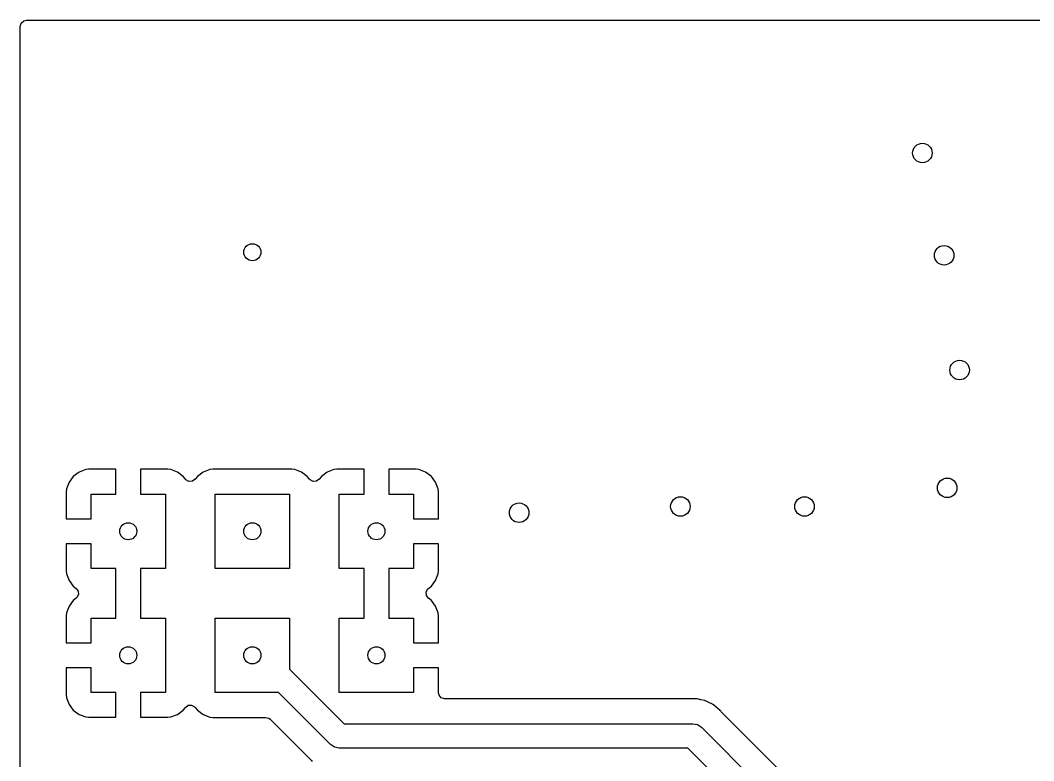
# Model space of a CAD drawing. Extents: x 1.61 to 4.79, y -2.79 to -1.21.
# Drawn here: x 1.613 to 2.43, y -1.81 to -1.213 of the extents above; entities that cross this region are included whole.
import ezdxf

# ---------------------------------------------------------------- set-up
doc = ezdxf.new("R2010")
doc.units = 0
doc.header["$MEASUREMENT"] = 0
doc.layers.add('BLACK', color=7, linetype='CONTINUOUS')

msp = doc.modelspace()

# ---------------------------------------------------------------- linework, layer by layer
at = {"layer": 'BLACK', "linetype": 'CONTINUOUS'}
for p, q in [((1.61297, -1.21793), (1.61376, -1.21525)), ((1.61376, -1.21525), (1.61587, -1.21342)), ((1.61587, -1.21342), (1.61793, -1.21297)), ((1.61793, -1.21297), (4.78207, -1.21297)), ((1.61297, -2.40692), (1.61297, -1.21793)), ((1.6657, -1.57526), (1.66032, -1.57727)), ((1.66809, -1.575), (1.6657, -1.57526)), ((1.69, -1.575), (1.66809, -1.575)), ((1.69, -1.595), (1.69, -1.575)), ((1.73191, -1.575), (1.71, -1.575)), ((1.71, -1.575), (1.71, -1.595)), ((1.73429, -1.57526), (1.73191, -1.575)), ((1.73968, -1.57727), (1.73429, -1.57526)), ((1.7657, -1.57524), (1.76031, -1.57725)), ((1.76808, -1.57498), (1.7657, -1.57524)), ((1.7657, -1.57524), (1.7657, -1.57524)), ((1.76809, -1.57498), (1.76808, -1.57498)), ((1.83191, -1.57498), (1.76809, -1.57498)), ((1.83192, -1.57498), (1.83191, -1.57498)), ((1.8343, -1.57524), (1.83192, -1.57498)), ((1.83969, -1.57725), (1.8343, -1.57524)), ((1.8343, -1.57524), (1.8343, -1.57524)), ((1.8657, -1.57526), (1.86032, -1.57727)), ((1.86809, -1.575), (1.8657, -1.57526)), ((1.89, -1.575), (1.86809, -1.575)), ((1.89, -1.595), (1.89, -1.575)), ((1.93191, -1.575), (1.91, -1.575)), ((1.91, -1.575), (1.91, -1.595)), ((1.93429, -1.57526), (1.93191, -1.575)), ((1.93968, -1.57727), (1.93429, -1.57526)), ((1.65571, -1.58071), (1.65227, -1.58532)), ((1.66032, -1.57727), (1.65571, -1.58071)), ((1.66032, -1.57727), (1.66032, -1.57727)), ((1.74429, -1.58071), (1.73968, -1.57727)), ((1.74602, -1.58302), (1.74429, -1.58071)), ((1.74648, -1.58356), (1.74602, -1.58302)), ((1.74893, -1.5849), (1.74648, -1.58356)), ((1.75396, -1.58302), (1.75172, -1.5847)), ((1.7557, -1.5807), (1.75396, -1.58302)), ((1.76031, -1.57725), (1.7557, -1.5807)), ((1.76031, -1.57725), (1.76031, -1.57725)), ((1.8443, -1.5807), (1.83969, -1.57725)), ((1.83969, -1.57725), (1.83969, -1.57725)), ((1.84431, -1.58071), (1.8443, -1.5807)), ((1.8443, -1.5807), (1.8443, -1.5807)), ((1.8443, -1.5807), (1.8443, -1.5807)), ((1.84604, -1.58302), (1.84431, -1.58071)), ((1.8465, -1.58356), (1.84604, -1.58302)), ((1.84896, -1.5849), (1.8465, -1.58356)), ((1.85398, -1.58302), (1.85175, -1.5847)), ((1.85571, -1.58071), (1.85398, -1.58302)), ((1.86032, -1.57727), (1.85571, -1.58071)), ((1.86032, -1.57727), (1.86032, -1.57727)), ((1.94429, -1.58071), (1.93968, -1.57727)), ((1.94773, -1.58532), (1.94429, -1.58071)), ((1.65026, -1.5907), (1.65, -1.59309)), ((1.65227, -1.58532), (1.65026, -1.5907)), ((1.65227, -1.58532), (1.65227, -1.58532)), ((1.75172, -1.5847), (1.74893, -1.5849)), ((1.85175, -1.5847), (1.84896, -1.5849)), ((1.94974, -1.5907), (1.94773, -1.58532)), ((1.94773, -1.58532), (1.94773, -1.58532)), ((1.95, -1.59309), (1.94974, -1.5907)), ((1.65, -1.59309), (1.65, -1.615)), ((1.67, -1.615), (1.67, -1.595)), ((1.67, -1.595), (1.69, -1.595)), ((1.71, -1.595), (1.73, -1.595)), ((1.73, -1.595), (1.73, -1.655)), ((1.77, -1.655), (1.77, -1.595)), ((1.77, -1.595), (1.83, -1.595)), ((1.83, -1.595), (1.83, -1.655)), ((1.87, -1.655), (1.87, -1.595)), ((1.87, -1.595), (1.89, -1.595)), ((1.91, -1.595), (1.93, -1.595)), ((1.93, -1.595), (1.93, -1.615)), ((1.95, -1.615), (1.95, -1.59309)), ((1.95, -1.59309), (1.95, -1.59309)), ((1.65, -1.615), (1.67, -1.615)), ((1.93, -1.615), (1.95, -1.615)), ((1.65, -1.635), (1.65, -1.65691)), ((1.67, -1.635), (1.65, -1.635)), ((1.67, -1.655), (1.67, -1.635)), ((1.95, -1.635), (1.93, -1.635)), ((1.93, -1.635), (1.93, -1.655)), ((1.95, -1.65691), (1.95, -1.635)), ((1.65, -1.65691), (1.65026, -1.65929)), ((1.69, -1.655), (1.67, -1.655)), ((1.69, -1.695), (1.69, -1.655)), ((1.73, -1.655), (1.71, -1.655)), ((1.71, -1.655), (1.71, -1.695)), ((1.83, -1.655), (1.77, -1.655)), ((1.89, -1.655), (1.87, -1.655)), ((1.89, -1.695), (1.89, -1.655)), ((1.93, -1.655), (1.91, -1.655)), ((1.91, -1.655), (1.91, -1.695)), ((1.94974, -1.65929), (1.95, -1.65691)), ((1.95, -1.65691), (1.95, -1.65691)), ((1.65026, -1.65929), (1.65227, -1.66468)), ((1.65227, -1.66468), (1.65227, -1.66468)), ((1.65227, -1.66468), (1.65571, -1.66929)), ((1.94429, -1.66929), (1.94773, -1.66468)), ((1.94773, -1.66468), (1.94974, -1.65929)), ((1.94773, -1.66468), (1.94773, -1.66468)), ((1.65571, -1.66929), (1.65804, -1.67103)), ((1.65804, -1.67103), (1.65971, -1.67327)), ((1.65971, -1.67327), (1.65991, -1.67605)), ((1.94009, -1.67395), (1.94143, -1.67149)), ((1.94029, -1.67673), (1.94009, -1.67395)), ((1.94143, -1.67149), (1.94196, -1.67103)), ((1.94196, -1.67103), (1.94429, -1.66929)), ((1.65571, -1.68071), (1.65227, -1.68532)), ((1.65804, -1.67897), (1.65571, -1.68071)), ((1.65857, -1.67851), (1.65804, -1.67897)), ((1.65991, -1.67605), (1.65857, -1.67851)), ((1.94196, -1.67897), (1.94029, -1.67673)), ((1.94429, -1.68071), (1.94196, -1.67897)), ((1.94773, -1.68532), (1.94429, -1.68071)), ((1.65227, -1.68532), (1.65026, -1.6907)), ((1.65227, -1.68532), (1.65227, -1.68532)), ((1.94974, -1.6907), (1.94773, -1.68532)), ((1.94773, -1.68532), (1.94773, -1.68532)), ((1.65026, -1.6907), (1.65, -1.69309)), ((1.65, -1.69309), (1.65, -1.715)), ((1.67, -1.715), (1.67, -1.695)), ((1.67, -1.695), (1.69, -1.695)), ((1.71, -1.695), (1.73, -1.695)), ((1.73, -1.695), (1.73, -1.755)), ((1.77, -1.755), (1.77, -1.695)), ((1.77, -1.695), (1.83, -1.695)), ((1.83, -1.695), (1.83, -1.73608)), ((1.87, -1.755), (1.87, -1.695)), ((1.87, -1.695), (1.89, -1.695)), ((1.91, -1.695), (1.93, -1.695)), ((1.93, -1.695), (1.93, -1.715)), ((1.95, -1.69309), (1.94974, -1.6907)), ((1.95, -1.715), (1.95, -1.69309)), ((1.95, -1.69309), (1.95, -1.69309)), ((1.65, -1.715), (1.67, -1.715)), ((1.93, -1.715), (1.95, -1.715)), ((1.65, -1.735), (1.65, -1.75691)), ((1.67, -1.735), (1.65, -1.735)), ((1.67, -1.755), (1.67, -1.735)), ((1.83, -1.73608), (1.87408, -1.78016)), ((1.95, -1.735), (1.93, -1.735)), ((1.93, -1.735), (1.93, -1.755)), ((1.95, -1.75518), (1.95, -1.735)), ((1.69, -1.755), (1.67, -1.755)), ((1.69, -1.775), (1.69, -1.755)), ((1.73, -1.755), (1.71, -1.755)), ((1.71, -1.755), (1.71, -1.775)), ((1.82108, -1.755), (1.77, -1.755)), ((1.86304, -1.79696), (1.82108, -1.755)), ((1.93, -1.755), (1.87, -1.755)), ((1.95045, -1.75724), (1.95, -1.75518)), ((1.65, -1.75691), (1.65026, -1.7593)), ((1.65026, -1.7593), (1.65227, -1.76468)), ((1.95228, -1.75935), (1.95045, -1.75724)), ((1.95496, -1.76014), (1.95228, -1.75935)), ((2.15456, -1.76014), (1.95496, -1.76014)), ((2.15762, -1.76005), (2.15456, -1.76014)), ((2.15791, -1.76007), (2.15762, -1.76005)), ((2.15762, -1.76005), (2.15762, -1.76005)), ((2.1582, -1.7601), (2.15791, -1.76007)), ((2.15791, -1.76007), (2.15791, -1.76007)), ((2.15849, -1.76014), (2.1582, -1.7601)), ((2.1582, -1.7601), (2.1582, -1.7601)), ((2.16146, -1.76084), (2.15849, -1.76014)), ((2.16446, -1.76146), (2.16146, -1.76084)), ((2.16473, -1.76155), (2.16446, -1.76146)), ((2.16501, -1.76165), (2.16473, -1.76155)), ((2.16473, -1.76155), (2.16473, -1.76155)), ((2.16528, -1.76175), (2.16501, -1.76165)), ((2.16501, -1.76165), (2.16501, -1.76165)), ((2.16801, -1.76312), (2.16528, -1.76175)), ((2.16528, -1.76175), (2.16528, -1.76175)), ((2.16528, -1.76175), (2.16528, -1.76175)), ((2.17078, -1.76441), (2.16801, -1.76312)), ((1.65227, -1.76468), (1.65227, -1.76468)), ((1.65227, -1.76468), (1.65571, -1.76929)), ((1.65571, -1.76929), (1.66032, -1.77273)), ((1.73968, -1.77273), (1.74429, -1.76929)), ((1.74429, -1.76929), (1.74602, -1.76698)), ((1.74602, -1.76698), (1.74825, -1.7653)), ((1.74825, -1.7653), (1.75104, -1.7651)), ((1.75104, -1.7651), (1.7535, -1.76644)), ((1.7535, -1.76644), (1.75396, -1.76698)), ((1.75396, -1.76698), (1.7557, -1.7693)), ((1.7557, -1.7693), (1.76031, -1.77275)), ((2.17103, -1.76456), (2.17078, -1.76441)), ((2.17128, -1.76472), (2.17103, -1.76456)), ((2.17103, -1.76456), (2.17103, -1.76456)), ((2.17152, -1.76488), (2.17128, -1.76472)), ((2.17128, -1.76472), (2.17128, -1.76472)), ((2.17386, -1.76684), (2.17152, -1.76488)), ((2.17152, -1.76488), (2.17152, -1.76488)), ((2.17152, -1.76488), (2.17152, -1.76488)), ((2.17403, -1.76698), (2.17386, -1.76684)), ((2.17489, -1.76765), (2.17403, -1.76698)), ((2.17512, -1.76789), (2.17489, -1.76765)), ((2.17528, -1.76803), (2.17512, -1.76789)), ((2.17679, -1.7693), (2.17528, -1.76803)), ((2.17687, -1.76937), (2.17679, -1.7693)), ((2.17744, -1.77013), (2.17687, -1.76937)), ((2.17791, -1.77068), (2.17744, -1.77013)), ((2.24081, -1.83358), (2.17791, -1.77068)), ((1.66032, -1.77273), (1.6657, -1.77474)), ((1.6657, -1.77474), (1.66809, -1.775)), ((1.66809, -1.775), (1.66809, -1.775)), ((1.66809, -1.775), (1.69, -1.775)), ((1.71, -1.775), (1.73191, -1.775)), ((1.73191, -1.775), (1.73429, -1.77474)), ((1.73191, -1.775), (1.73191, -1.775)), ((1.73429, -1.77474), (1.73968, -1.77273)), ((1.73968, -1.77273), (1.73968, -1.77273)), ((1.76031, -1.77275), (1.76031, -1.77275)), ((1.76031, -1.77275), (1.76031, -1.77275)), ((1.76031, -1.77275), (1.76263, -1.77362)), ((1.76263, -1.77362), (1.7657, -1.77476)), ((1.7657, -1.77476), (1.7657, -1.77476)), ((1.7657, -1.77476), (1.76808, -1.77502)), ((1.76808, -1.77502), (1.76808, -1.77502)), ((1.76808, -1.77502), (1.76809, -1.77502)), ((1.76809, -1.77502), (1.81073, -1.77502)), ((1.81073, -1.77502), (1.81342, -1.77581)), ((1.81342, -1.77581), (1.81424, -1.77647)), ((1.81424, -1.77647), (1.84709, -1.80932)), ((1.87408, -1.78016), (2.155, -1.78016)), ((2.155, -1.78016), (2.15877, -1.78091)), ((2.15877, -1.78091), (2.16196, -1.78304)), ((2.16196, -1.78304), (2.22696, -1.84804)), ((1.86623, -1.79909), (1.86304, -1.79696)), ((1.86304, -1.79696), (1.86304, -1.79696)), ((1.87, -1.79984), (1.86623, -1.79909)), ((2.15092, -1.79984), (1.87, -1.79984)), ((1.87, -1.79984), (1.87, -1.79984)), ((2.21016, -1.85908), (2.15092, -1.79984)), ((1.84709, -1.80932), (1.84756, -1.80987)), ((1.84756, -1.80987), (1.84813, -1.81063))]:
    msp.add_line(p, q, dxfattribs=at)
at = {"layer": 'BLACK'}
for centre, radius in [((2.34, -1.32), 0.00787), ((1.8, -1.4), 0.00689), ((2.3575, -1.4025), 0.00787), ((2.37, -1.495), 0.00787), ((2.36, -1.59), 0.00787), ((2.145, -1.605), 0.00787), ((2.245, -1.605), 0.00787), ((2.015, -1.61), 0.00787), ((1.7, -1.625), 0.00689), ((1.8, -1.625), 0.00689), ((1.9, -1.625), 0.00689), ((1.7, -1.725), 0.00689), ((1.8, -1.725), 0.00689), ((1.9, -1.725), 0.00689)]:
    msp.add_circle(centre, radius, dxfattribs=at)

doc.saveas('drawing.dxf')
